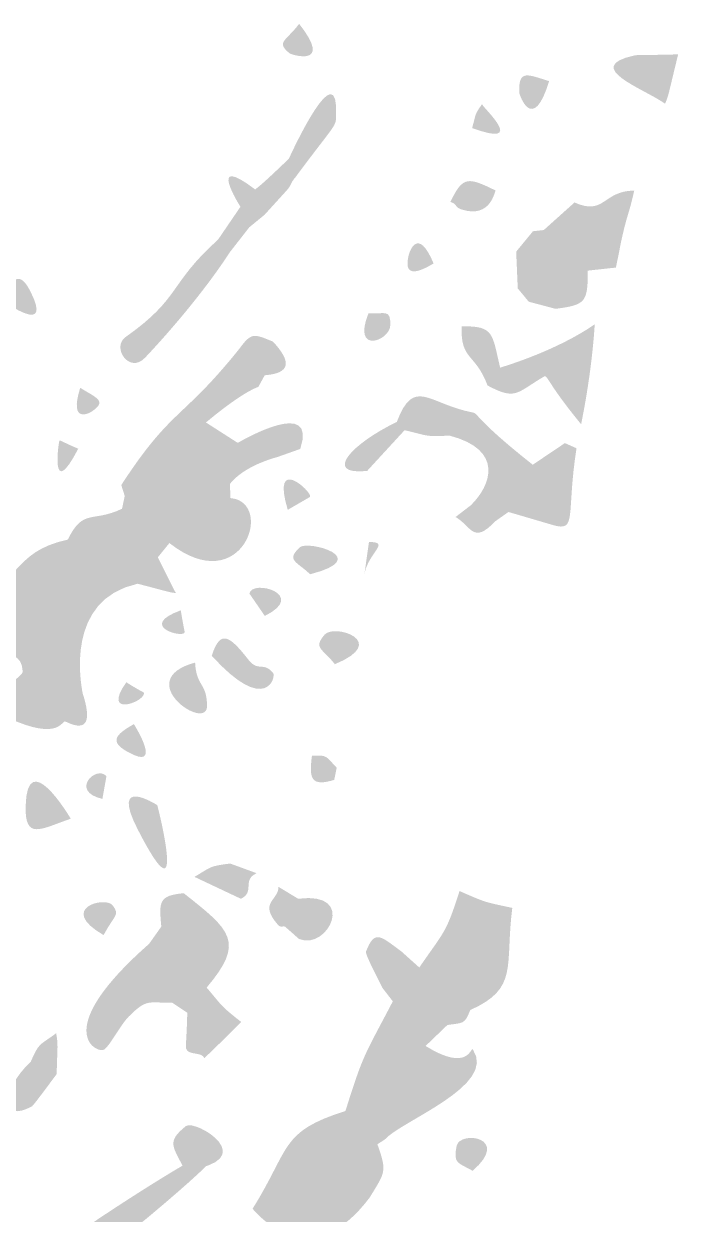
# Model space of a CAD drawing. Header units: millimetres. Extents: x 551 to 751, y 21 to 126.
# Drawn here: x 585.86 to 594.59, y 80.69 to 96.58 of the extents above; entities that cross this region are included whole.
import ezdxf

# ---------------------------------------------------------------- set-up
doc = ezdxf.new("R2010")
doc.units = ezdxf.units.MM

msp = doc.modelspace()

# ---------------------------------------------------------------- hatches: boundary and pattern name
at = {"true_color": 0x000000, "transparency": 33554687}
h = msp.add_hatch(color=18, dxfattribs=at)
edge = h.paths.add_edge_path(flags=0)
edge.add_spline(control_points=[(589.533, 96.583), (589.998, 95.993), (589.429, 96.169), (589.404, 96.19), (589.218, 96.344), (589.364, 96.355), (589.533, 96.583)], knot_values=[0, 0, 0, 0, 1, 1, 1, 2, 2, 2, 2], degree=3, periodic=1)
h = msp.add_hatch(color=18, dxfattribs=at)
edge = h.paths.add_edge_path(flags=0)
edge.add_spline(control_points=[(589.396, 94.782), (589.425, 94.845), (590.066, 96.248), (590.027, 95.338), (590.021, 95.201), (589.987, 95.215), (589.483, 94.533), (589.483, 94.533), (589.396, 94.782), (589.396, 94.782)], knot_values=[0, 0, 0, 0, 1, 1, 1, 2, 2, 2, 3, 3, 3, 3], degree=3, periodic=1)
h = msp.add_hatch(color=18, dxfattribs=at)
edge = h.paths.add_edge_path(flags=0)
edge.add_spline(control_points=[(594.59, 96.175), (594.454, 95.621), (594.465, 95.628), (594.415, 95.516), (594.152, 95.71), (593.294, 96.004), (594.003, 96.16), (594.049, 96.17), (594.047, 96.161), (594.59, 96.175)], knot_values=[0, 0, 0, 0, 1, 1, 1, 2, 2, 2, 3, 3, 3, 3], degree=3, periodic=1)
h = msp.add_hatch(color=18, dxfattribs=at)
edge = h.paths.add_edge_path(flags=0)
edge.add_spline(control_points=[(592.868, 95.818), (592.653, 95.103), (592.47, 95.635), (592.469, 95.67), (592.46, 95.98), (592.584, 95.905), (592.868, 95.818)], knot_values=[0, 0, 0, 0, 1, 1, 1, 2, 2, 2, 2], degree=3, periodic=1)
h = msp.add_hatch(color=18, dxfattribs=at)
edge = h.paths.add_edge_path(flags=0)
edge.add_spline(control_points=[(591.973, 95.509), (591.991, 95.458), (592.587, 94.918), (591.841, 95.191), (591.893, 95.376), (591.87, 95.368), (591.973, 95.509)], knot_values=[0, 0, 0, 0, 1, 1, 1, 2, 2, 2, 2], degree=3, periodic=1)
h = msp.add_hatch(color=18, dxfattribs=at)
edge = h.paths.add_edge_path(flags=0)
edge.add_spline(control_points=[(588.948, 94.37), (588.948, 94.37), (588.932, 94.183), (588.932, 94.183), (588.932, 94.183), (588.75, 94.14), (588.75, 94.14), (588.737, 94.16), (588.29, 94.87), (588.948, 94.37)], knot_values=[0, 0, 0, 0, 1, 1, 1, 2, 2, 2, 3, 3, 3, 3], degree=3, periodic=1)
h = msp.add_hatch(color=18, dxfattribs=at)
edge = h.paths.add_edge_path(flags=0)
edge.add_spline(control_points=[(589.396, 94.782), (589.396, 94.782), (589.483, 94.533), (589.483, 94.533), (589.409, 94.448), (589.443, 94.445), (589.371, 94.363), (589.348, 94.336), (589.349, 94.339), (589.073, 94.034), (589.073, 94.034), (588.867, 93.865), (588.867, 93.865), (588.867, 93.865), (588.88, 94.029), (588.88, 94.029), (588.88, 94.029), (588.932, 94.183), (588.932, 94.183), (588.932, 94.183), (588.948, 94.37), (588.948, 94.37), (588.981, 94.405), (588.978, 94.378), (589.396, 94.782)], knot_values=[0, 0, 0, 0, 1, 1, 1, 2, 2, 2, 3, 3, 3, 4, 4, 4, 5, 5, 5, 6, 6, 6, 7, 7, 7, 8, 8, 8, 8], degree=3, periodic=1)
h = msp.add_hatch(color=18, dxfattribs=at)
edge = h.paths.add_edge_path(flags=0)
edge.add_spline(control_points=[(592.155, 94.357), (592.14, 94.349), (592.094, 93.983), (591.705, 94.102), (591.603, 94.134), (591.647, 94.176), (591.552, 94.205), (591.718, 94.559), (591.793, 94.533), (592.155, 94.357)], knot_values=[0, 0, 0, 0, 1, 1, 1, 2, 2, 2, 3, 3, 3, 3], degree=3, periodic=1)
h = msp.add_hatch(color=18, dxfattribs=at)
edge = h.paths.add_edge_path(flags=0)
edge.add_spline(control_points=[(594.004, 94.356), (593.931, 94.028), (593.915, 94.062), (593.836, 93.706), (593.829, 93.676), (593.836, 93.706), (593.76, 93.328), (593.76, 93.328), (593.384, 93.287), (593.384, 93.287), (593.384, 93.287), (593.197, 93.263), (593.197, 93.263), (592.889, 93.02), (592.57, 92.913), (592.954, 92.777), (592.954, 92.777), (592.597, 92.872), (592.597, 92.872), (592.597, 92.872), (592.45, 93.049), (592.45, 93.049), (592.45, 93.049), (592.429, 93.541), (592.429, 93.541), (592.642, 93.662), (592.615, 93.656), (592.797, 93.829), (592.797, 93.829), (593.207, 94.197), (593.207, 94.197), (593.614, 94.017), (593.582, 94.353), (594.004, 94.356)], knot_values=[0, 0, 0, 0, 1, 1, 1, 2, 2, 2, 3, 3, 3, 4, 4, 4, 5, 5, 5, 6, 6, 6, 7, 7, 7, 8, 8, 8, 9, 9, 9, 10, 10, 10, 11, 11, 11, 11], degree=3, periodic=1)
for points in [[(588.75, 94.14), (588.932, 94.183), (588.88, 94.029), (588.867, 93.865), (588.611, 93.536), (588.451, 93.701)], [(588.29, 91.259), (588.714, 90.987), (588.426, 90.74), (587.99, 90.924)]]:
    msp.add_hatch(color=18, dxfattribs=at).paths.add_polyline_path(points, flags=0)
h = msp.add_hatch(color=18, dxfattribs=at)
edge = h.paths.add_edge_path(flags=0)
edge.add_spline(control_points=[(591.327, 93.383), (591.084, 93.237), (590.925, 93.214), (590.996, 93.499), (591.003, 93.528), (591.115, 93.891), (591.327, 93.383)], knot_values=[0, 0, 0, 0, 1, 1, 1, 2, 2, 2, 2], degree=3, periodic=1)
h = msp.add_hatch(color=18, dxfattribs=at)
edge = h.paths.add_edge_path(flags=0)
edge.add_spline(control_points=[(592.653, 93.813), (592.653, 93.813), (592.797, 93.829), (592.797, 93.829), (592.615, 93.656), (592.642, 93.662), (592.429, 93.541), (592.429, 93.541), (592.653, 93.813), (592.653, 93.813)], knot_values=[0, 0, 0, 0, 1, 1, 1, 2, 2, 2, 3, 3, 3, 3], degree=3, periodic=1)
h = msp.add_hatch(color=18, dxfattribs=at)
edge = h.paths.add_edge_path(flags=0)
edge.add_spline(control_points=[(588.451, 93.701), (588.451, 93.701), (588.611, 93.536), (588.611, 93.536), (588.167, 92.855), (587.576, 92.229), (587.477, 92.124), (587.266, 91.902), (587.027, 92.266), (587.217, 92.4), (587.963, 92.927), (587.785, 93.101), (588.451, 93.701)], knot_values=[0, 0, 0, 0, 1, 1, 1, 2, 2, 2, 3, 3, 3, 4, 4, 4, 4], degree=3, periodic=1)
h = msp.add_hatch(color=18, dxfattribs=at)
edge = h.paths.add_edge_path(flags=0)
edge.add_spline(control_points=[(593.254, 93.356), (593.389, 93.708), (593.361, 93.716), (593.389, 93.708), (593.417, 93.7), (593.687, 93.595), (593.254, 93.356)], knot_values=[0, 0, 0, 0, 1, 1, 1, 2, 2, 2, 2], degree=3, periodic=1)
h = msp.add_hatch(color=18, dxfattribs=at)
edge = h.paths.add_edge_path(flags=0)
edge.add_spline(control_points=[(585.577, 92.887), (585.695, 93.182), (585.8, 93.298), (585.945, 93.015), (586.258, 92.399), (585.603, 92.869), (585.577, 92.887)], knot_values=[0, 0, 0, 0, 1, 1, 1, 2, 2, 2, 2], degree=3, periodic=1)
h = msp.add_hatch(color=18, dxfattribs=at)
edge = h.paths.add_edge_path(flags=0)
edge.add_spline(control_points=[(593.197, 93.263), (593.197, 93.263), (593.384, 93.287), (593.384, 93.287), (593.386, 92.86), (593.351, 92.829), (592.954, 92.777), (592.57, 92.913), (592.889, 93.02), (593.197, 93.263)], knot_values=[0, 0, 0, 0, 1, 1, 1, 2, 2, 2, 3, 3, 3, 3], degree=3, periodic=1)
h = msp.add_hatch(color=18, dxfattribs=at)
edge = h.paths.add_edge_path(flags=0)
edge.add_spline(control_points=[(590.459, 92.719), (590.671, 92.699), (590.757, 92.789), (590.749, 92.554), (590.742, 92.348), (590.234, 92.164), (590.459, 92.719)], knot_values=[0, 0, 0, 0, 1, 1, 1, 2, 2, 2, 2], degree=3, periodic=1)
h = msp.add_hatch(color=18, dxfattribs=at)
edge = h.paths.add_edge_path(flags=0)
edge.add_spline(control_points=[(591.702, 92.542), (592.144, 92.555), (592.107, 92.432), (592.215, 91.992), (592.215, 91.992), (592.047, 91.753), (592.047, 91.753), (591.885, 92.191), (591.683, 92.084), (591.702, 92.542)], knot_values=[0, 0, 0, 0, 1, 1, 1, 2, 2, 2, 3, 3, 3, 3], degree=3, periodic=1)
h = msp.add_hatch(color=18, dxfattribs=at)
edge = h.paths.add_edge_path(flags=0)
edge.add_spline(control_points=[(593.477, 92.57), (593.438, 91.936), (593.317, 91.342), (593.295, 91.236), (592.821, 91.814), (592.851, 91.903), (592.797, 91.871), (592.43, 91.654), (592.427, 91.551), (592.047, 91.753), (592.047, 91.753), (592.215, 91.992), (592.215, 91.992), (592.321, 92.024), (592.979, 92.226), (593.477, 92.57)], knot_values=[0, 0, 0, 0, 1, 1, 1, 2, 2, 2, 3, 3, 3, 4, 4, 4, 5, 5, 5, 5], degree=3, periodic=1)
h = msp.add_hatch(color=18, dxfattribs=at)
edge = h.paths.add_edge_path(flags=0)
edge.add_spline(control_points=[(589.184, 92.339), (589.429, 92.076), (589.426, 91.916), (589.074, 91.89), (588.864, 92.027), (588.886, 92.016), (588.726, 92.232), (588.895, 92.459), (588.915, 92.451), (589.184, 92.339)], knot_values=[0, 0, 0, 0, 1, 1, 1, 2, 2, 2, 3, 3, 3, 3], degree=3, periodic=1)
h = msp.add_hatch(color=18, dxfattribs=at)
edge = h.paths.add_edge_path(flags=0)
edge.add_spline(control_points=[(588.726, 92.232), (588.886, 92.016), (588.864, 92.027), (589.074, 91.89), (589.074, 91.89), (588.989, 91.735), (588.989, 91.735), (588.749, 91.646), (588.342, 91.303), (588.29, 91.259), (588.29, 91.259), (587.99, 90.924), (587.99, 90.924), (587.711, 90.581), (587.44, 90.355), (587.387, 90.311), (587.387, 90.311), (587.206, 90.278), (587.206, 90.278), (587.206, 90.278), (587.16, 90.424), (587.16, 90.424), (587.829, 91.453), (587.969, 91.29), (588.726, 92.232)], knot_values=[0, 0, 0, 0, 1, 1, 1, 2, 2, 2, 3, 3, 3, 4, 4, 4, 5, 5, 5, 6, 6, 6, 7, 7, 7, 8, 8, 8, 8], degree=3, periodic=1)
h = msp.add_hatch(color=18, dxfattribs=at)
edge = h.paths.add_edge_path(flags=0)
edge.add_spline(control_points=[(590.836, 91.266), (591.067, 91.878), (591.257, 91.506), (591.848, 91.393), (591.929, 91.378), (591.875, 91.308), (592.65, 90.695), (592.493, 90.364), (592.48, 90.398), (592.326, 90.064), (592.326, 90.064), (592.15, 89.94), (592.15, 89.94), (592.15, 89.94), (591.824, 90.154), (591.824, 90.154), (592.095, 90.419), (592.272, 90.895), (591.536, 91.085), (591.22, 91.062), (591.238, 91.088), (590.94, 91.156), (590.94, 91.156), (590.836, 91.266), (590.836, 91.266)], knot_values=[0, 0, 0, 0, 1, 1, 1, 2, 2, 2, 3, 3, 3, 4, 4, 4, 5, 5, 5, 6, 6, 6, 7, 7, 7, 8, 8, 8, 8], degree=3, periodic=1)
h = msp.add_hatch(color=18, dxfattribs=at)
edge = h.paths.add_edge_path(flags=0)
edge.add_spline(control_points=[(586.612, 91.722), (586.83, 91.587), (586.977, 91.546), (586.763, 91.404), (586.741, 91.389), (586.458, 91.228), (586.612, 91.722)], knot_values=[0, 0, 0, 0, 1, 1, 1, 2, 2, 2, 2], degree=3, periodic=1)
h = msp.add_hatch(color=18, dxfattribs=at)
edge = h.paths.add_edge_path(flags=0)
edge.add_spline(control_points=[(588.714, 90.987), (588.773, 91.021), (589.782, 91.606), (589.548, 90.906), (589.548, 90.906), (589.247, 90.799), (589.247, 90.799), (589.191, 90.784), (588.8, 90.678), (588.611, 90.441), (588.611, 90.441), (588.615, 90.25), (588.615, 90.25), (588.328, 89.921), (588.36, 89.763), (587.959, 89.926), (587.959, 89.926), (587.841, 90.1), (587.841, 90.1), (588.465, 90.414), (588.367, 90.506), (588.426, 90.74), (588.426, 90.74), (588.714, 90.987), (588.714, 90.987)], knot_values=[0, 0, 0, 0, 1, 1, 1, 2, 2, 2, 3, 3, 3, 4, 4, 4, 5, 5, 5, 6, 6, 6, 7, 7, 7, 8, 8, 8, 8], degree=3, periodic=1)
h = msp.add_hatch(color=18, dxfattribs=at)
edge = h.paths.add_edge_path(flags=0)
edge.add_spline(control_points=[(590.836, 91.266), (590.836, 91.266), (590.94, 91.156), (590.94, 91.156), (590.94, 91.156), (590.44, 90.612), (590.44, 90.612), (589.834, 90.551), (590.246, 90.984), (590.836, 91.266)], knot_values=[0, 0, 0, 0, 1, 1, 1, 2, 2, 2, 3, 3, 3, 3], degree=3, periodic=1)
h = msp.add_hatch(color=18, dxfattribs=at)
edge = h.paths.add_edge_path(flags=0)
edge.add_spline(control_points=[(586.586, 90.909), (586.205, 90.176), (586.324, 91.008), (586.335, 91.015), (586.353, 91.027), (586.335, 91.015), (586.586, 90.909)], knot_values=[0, 0, 0, 0, 1, 1, 1, 2, 2, 2, 2], degree=3, periodic=1)
h = msp.add_hatch(color=18, dxfattribs=at)
edge = h.paths.add_edge_path(flags=0)
edge.add_spline(control_points=[(593.234, 90.915), (593.095, 90.03), (593.247, 89.794), (592.922, 89.889), (592.875, 89.902), (592.878, 89.902), (592.326, 90.064), (592.48, 90.398), (592.493, 90.364), (592.65, 90.695), (592.65, 90.695), (593.079, 90.984), (593.079, 90.984), (593.079, 90.984), (593.234, 90.915), (593.234, 90.915)], knot_values=[0, 0, 0, 0, 1, 1, 1, 2, 2, 2, 3, 3, 3, 4, 4, 4, 5, 5, 5, 5], degree=3, periodic=1)
h = msp.add_hatch(color=18, dxfattribs=at)
edge = h.paths.add_edge_path(flags=0)
edge.add_spline(control_points=[(587.99, 90.924), (587.99, 90.924), (588.426, 90.74), (588.426, 90.74), (588.367, 90.506), (588.465, 90.414), (587.841, 90.1), (587.584, 90.135), (587.593, 90.122), (587.387, 90.311), (587.44, 90.355), (587.711, 90.581), (587.99, 90.924)], knot_values=[0, 0, 0, 0, 1, 1, 1, 2, 2, 2, 3, 3, 3, 4, 4, 4, 4], degree=3, periodic=1)
h = msp.add_hatch(color=18, dxfattribs=at)
edge = h.paths.add_edge_path(flags=0)
edge.add_spline(control_points=[(589.381, 90.093), (589.154, 90.848), (589.712, 90.33), (589.68, 90.266), (589.68, 90.266), (589.381, 90.093), (589.381, 90.093)], knot_values=[0, 0, 0, 0, 1, 1, 1, 2, 2, 2, 2], degree=3, periodic=1)
h = msp.add_hatch(color=18, dxfattribs=at)
edge = h.paths.add_edge_path(flags=0)
edge.add_spline(control_points=[(587.206, 90.278), (587.206, 90.278), (587.387, 90.311), (587.387, 90.311), (587.593, 90.122), (587.584, 90.135), (587.841, 90.1), (587.841, 90.1), (587.959, 89.926), (587.959, 89.926), (587.959, 89.926), (587.802, 89.649), (587.802, 89.649), (587.802, 89.649), (587.648, 89.459), (587.648, 89.459), (587.648, 89.459), (587.378, 89.106), (587.378, 89.106), (586.406, 88.893), (586.62, 87.772), (586.645, 87.642), (586.375, 87.644), (586.4, 87.663), (586.19, 87.801), (586.127, 88.337), (586.185, 88.414), (585.689, 88.606), (585.391, 88.452), (585.4, 88.468), (585.222, 88.194), (585.057, 88.388), (585.04, 88.349), (584.982, 88.633), (584.982, 88.633), (585.064, 88.91), (585.064, 88.91), (585.868, 89.074), (585.66, 89.525), (586.446, 89.695), (586.812, 89.474), (586.796, 89.263), (587.17, 89.508), (587.17, 89.508), (587.17, 90.107), (587.17, 90.107), (587.17, 90.107), (587.206, 90.278), (587.206, 90.278)], knot_values=[0, 0, 0, 0, 1, 1, 1, 2, 2, 2, 3, 3, 3, 4, 4, 4, 5, 5, 5, 6, 6, 6, 7, 7, 7, 8, 8, 8, 9, 9, 9, 10, 10, 10, 11, 11, 11, 12, 12, 12, 13, 13, 13, 14, 14, 14, 15, 15, 15, 16, 16, 16, 16], degree=3, periodic=1)
h = msp.add_hatch(color=18, dxfattribs=at)
edge = h.paths.add_edge_path(flags=0)
edge.add_spline(control_points=[(588.615, 90.25), (589.217, 90.199), (588.78, 88.88), (587.802, 89.649), (587.802, 89.649), (587.959, 89.926), (587.959, 89.926), (588.36, 89.763), (588.328, 89.921), (588.615, 90.25)], knot_values=[0, 0, 0, 0, 1, 1, 1, 2, 2, 2, 3, 3, 3, 3], degree=3, periodic=1)
h = msp.add_hatch(color=18, dxfattribs=at)
edge = h.paths.add_edge_path(flags=0)
edge.add_spline(control_points=[(591.824, 90.154), (591.824, 90.154), (592.15, 89.94), (592.15, 89.94), (591.851, 89.626), (591.836, 89.872), (591.62, 89.997), (591.62, 89.997), (591.824, 90.154), (591.824, 90.154)], knot_values=[0, 0, 0, 0, 1, 1, 1, 2, 2, 2, 3, 3, 3, 3], degree=3, periodic=1)
h = msp.add_hatch(color=18, dxfattribs=at)
edge = h.paths.add_edge_path(flags=0)
edge.add_spline(control_points=[(587.17, 90.107), (587.17, 90.107), (587.17, 89.508), (587.17, 89.508), (586.796, 89.263), (586.812, 89.474), (586.446, 89.695), (586.653, 90.118), (586.772, 89.917), (587.17, 90.107)], knot_values=[0, 0, 0, 0, 1, 1, 1, 2, 2, 2, 3, 3, 3, 3], degree=3, periodic=1)
h = msp.add_hatch(color=18, dxfattribs=at)
edge = h.paths.add_edge_path(flags=0)
edge.add_spline(control_points=[(589.679, 89.232), (589.504, 89.404), (589.351, 89.415), (589.543, 89.593), (589.645, 89.688), (590.538, 89.453), (589.679, 89.232)], knot_values=[0, 0, 0, 0, 1, 1, 1, 2, 2, 2, 2], degree=3, periodic=1)
h = msp.add_hatch(color=18, dxfattribs=at)
edge = h.paths.add_edge_path(flags=0)
edge.add_spline(control_points=[(590.402, 89.22), (590.402, 89.22), (590.465, 89.663), (590.465, 89.663), (590.766, 89.663), (590.445, 89.522), (590.402, 89.22)], knot_values=[0, 0, 0, 0, 1, 1, 1, 2, 2, 2, 2], degree=3, periodic=1)
h = msp.add_hatch(color=18, dxfattribs=at)
edge = h.paths.add_edge_path(flags=0)
edge.add_spline(control_points=[(586.489, 88.777), (586.176, 88.844), (585.979, 88.82), (586.161, 89.106), (586.449, 89.561), (586.487, 88.816), (586.489, 88.777)], knot_values=[0, 0, 0, 0, 1, 1, 1, 2, 2, 2, 2], degree=3, periodic=1)
h = msp.add_hatch(color=18, dxfattribs=at)
edge = h.paths.add_edge_path(flags=0)
edge.add_spline(control_points=[(587.648, 89.459), (587.884, 88.985), (587.869, 89.008), (587.892, 88.982), (587.809, 88.987), (587.817, 88.992), (587.378, 89.106), (587.378, 89.106), (587.648, 89.459), (587.648, 89.459)], knot_values=[0, 0, 0, 0, 1, 1, 1, 2, 2, 2, 3, 3, 3, 3], degree=3, periodic=1)
h = msp.add_hatch(color=18, dxfattribs=at)
edge = h.paths.add_edge_path(flags=0)
edge.add_spline(control_points=[(589.075, 88.676), (589.075, 88.676), (588.87, 88.974), (588.87, 88.974), (588.901, 89.172), (589.655, 88.964), (589.075, 88.676)], knot_values=[0, 0, 0, 0, 1, 1, 1, 2, 2, 2, 2], degree=3, periodic=1)
h = msp.add_hatch(color=18, dxfattribs=at)
edge = h.paths.add_edge_path(flags=0)
edge.add_spline(control_points=[(587.954, 88.751), (588.002, 88.453), (588.01, 88.476), (588.002, 88.453), (587.976, 88.379), (587.374, 88.541), (587.954, 88.751)], knot_values=[0, 0, 0, 0, 1, 1, 1, 2, 2, 2, 2], degree=3, periodic=1)
h = msp.add_hatch(color=18, dxfattribs=at)
edge = h.paths.add_edge_path(flags=0)
edge.add_spline(control_points=[(585.689, 88.606), (586.185, 88.414), (586.127, 88.337), (586.19, 87.801), (586.19, 87.801), (585.657, 87.311), (585.657, 87.311), (585.525, 87.585), (585.444, 87.628), (585.685, 87.785), (585.848, 87.891), (585.846, 87.925), (585.844, 87.943), (585.829, 88.181), (585.666, 88.084), (585.651, 88.307), (585.651, 88.307), (585.689, 88.606), (585.689, 88.606)], knot_values=[0, 0, 0, 0, 1, 1, 1, 2, 2, 2, 3, 3, 3, 4, 4, 4, 5, 5, 5, 6, 6, 6, 6], degree=3, periodic=1)
h = msp.add_hatch(color=18, dxfattribs=at)
edge = h.paths.add_edge_path(flags=0)
edge.add_spline(control_points=[(590.009, 88.031), (589.851, 88.241), (589.713, 88.24), (589.874, 88.427), (590.004, 88.576), (590.748, 88.334), (590.009, 88.031)], knot_values=[0, 0, 0, 0, 1, 1, 1, 2, 2, 2, 2], degree=3, periodic=1)
h = msp.add_hatch(color=18, dxfattribs=at)
edge = h.paths.add_edge_path(flags=0)
edge.add_spline(control_points=[(588.367, 88.144), (588.484, 88.512), (588.615, 88.399), (588.86, 88.087), (588.987, 87.924), (589.054, 88.07), (589.185, 87.917), (589.23, 87.864), (589.091, 87.343), (588.367, 88.144)], knot_values=[0, 0, 0, 0, 1, 1, 1, 2, 2, 2, 3, 3, 3, 3], degree=3, periodic=1)
h = msp.add_hatch(color=18, dxfattribs=at)
edge = h.paths.add_edge_path(flags=0)
edge.add_spline(control_points=[(588.145, 88.053), (588.161, 87.73), (588.303, 87.786), (588.304, 87.473), (588.305, 87.119), (587.283, 87.819), (588.145, 88.053)], knot_values=[0, 0, 0, 0, 1, 1, 1, 2, 2, 2, 2], degree=3, periodic=1)
h = msp.add_hatch(color=18, dxfattribs=at)
edge = h.paths.add_edge_path(flags=0)
edge.add_spline(control_points=[(586.19, 87.801), (586.4, 87.663), (586.375, 87.644), (586.645, 87.642), (586.756, 87.3), (586.725, 87.111), (586.417, 87.265), (586.362, 87.293), (586.348, 86.996), (585.657, 87.311), (585.657, 87.311), (586.19, 87.801), (586.19, 87.801)], knot_values=[0, 0, 0, 0, 1, 1, 1, 2, 2, 2, 3, 3, 3, 4, 4, 4, 4], degree=3, periodic=1)
h = msp.add_hatch(color=18, dxfattribs=at)
edge = h.paths.add_edge_path(flags=0)
edge.add_spline(control_points=[(587.227, 87.79), (587.463, 87.64), (587.464, 87.664), (587.463, 87.64), (587.459, 87.522), (586.894, 87.318), (587.227, 87.79)], knot_values=[0, 0, 0, 0, 1, 1, 1, 2, 2, 2, 2], degree=3, periodic=1)
h = msp.add_hatch(color=18, dxfattribs=at)
edge = h.paths.add_edge_path(flags=0)
edge.add_spline(control_points=[(587.328, 87.231), (587.344, 87.206), (587.73, 86.585), (587.239, 86.864), (587.001, 86.999), (587.081, 87.091), (587.328, 87.231)], knot_values=[0, 0, 0, 0, 1, 1, 1, 2, 2, 2, 2], degree=3, periodic=1)
h = msp.add_hatch(color=18, dxfattribs=at)
edge = h.paths.add_edge_path(flags=0)
edge.add_spline(control_points=[(586.486, 85.968), (586.086, 85.831), (585.872, 85.675), (585.884, 86.137), (585.904, 86.941), (586.459, 86.013), (586.486, 85.968)], knot_values=[0, 0, 0, 0, 1, 1, 1, 2, 2, 2, 2], degree=3, periodic=1)
h = msp.add_hatch(color=18, dxfattribs=at)
edge = h.paths.add_edge_path(flags=0)
edge.add_spline(control_points=[(589.704, 86.808), (589.913, 86.825), (589.894, 86.794), (590.034, 86.649), (590.034, 86.649), (590.001, 86.486), (590.001, 86.486), (589.698, 86.396), (589.662, 86.492), (589.704, 86.808)], knot_values=[0, 0, 0, 0, 1, 1, 1, 2, 2, 2, 3, 3, 3, 3], degree=3, periodic=1)
h = msp.add_hatch(color=18, dxfattribs=at)
edge = h.paths.add_edge_path(flags=0)
edge.add_spline(control_points=[(586.908, 86.232), (586.461, 86.337), (586.831, 86.691), (586.962, 86.535), (586.962, 86.535), (586.908, 86.232), (586.908, 86.232)], knot_values=[0, 0, 0, 0, 1, 1, 1, 2, 2, 2, 2], degree=3, periodic=1)
h = msp.add_hatch(color=18, dxfattribs=at)
edge = h.paths.add_edge_path(flags=0)
edge.add_spline(control_points=[(587.639, 86.15), (587.652, 86.119), (588.058, 84.495), (587.376, 85.832), (587.013, 86.543), (587.611, 86.167), (587.639, 86.15)], knot_values=[0, 0, 0, 0, 1, 1, 1, 2, 2, 2, 2], degree=3, periodic=1)
h = msp.add_hatch(color=18, dxfattribs=at)
edge = h.paths.add_edge_path(flags=0)
edge.add_spline(control_points=[(588.614, 85.369), (588.614, 85.369), (588.966, 85.24), (588.966, 85.24), (588.765, 85.15), (588.949, 84.987), (588.755, 84.899), (588.755, 84.899), (588.137, 85.191), (588.137, 85.191), (588.363, 85.327), (588.339, 85.336), (588.614, 85.369)], knot_values=[0, 0, 0, 0, 1, 1, 1, 2, 2, 2, 3, 3, 3, 4, 4, 4, 4], degree=3, periodic=1)
h = msp.add_hatch(color=18, dxfattribs=at)
edge = h.paths.add_edge_path(flags=0)
edge.add_spline(control_points=[(589.258, 85.058), (589.258, 85.058), (589.52, 84.899), (589.52, 84.899), (589.406, 84.689), (589.414, 84.706), (589.406, 84.689), (589.362, 84.597), (589.408, 84.599), (589.365, 84.509), (589.322, 84.559), (589.299, 84.495), (589.247, 84.555), (588.991, 84.852), (589.254, 84.869), (589.258, 85.058)], knot_values=[0, 0, 0, 0, 1, 1, 1, 2, 2, 2, 3, 3, 3, 4, 4, 4, 5, 5, 5, 5], degree=3, periodic=1)
h = msp.add_hatch(color=18, dxfattribs=at)
edge = h.paths.add_edge_path(flags=0)
edge.add_spline(control_points=[(586.924, 84.414), (586.3, 84.773), (586.95, 84.937), (587.044, 84.812), (587.146, 84.675), (587.069, 84.687), (586.924, 84.414)], knot_values=[0, 0, 0, 0, 1, 1, 1, 2, 2, 2, 2], degree=3, periodic=1)
h = msp.add_hatch(color=18, dxfattribs=at)
edge = h.paths.add_edge_path(flags=0)
edge.add_spline(control_points=[(587.993, 84.973), (588.62, 84.479), (588.817, 84.324), (588.299, 83.713), (588.299, 83.713), (588.004, 83.722), (588.004, 83.722), (588.004, 83.722), (587.694, 84.527), (587.694, 84.527), (587.662, 84.868), (587.663, 84.941), (587.993, 84.973)], knot_values=[0, 0, 0, 0, 1, 1, 1, 2, 2, 2, 3, 3, 3, 4, 4, 4, 4], degree=3, periodic=1)
h = msp.add_hatch(color=18, dxfattribs=at)
edge = h.paths.add_edge_path(flags=0)
edge.add_spline(control_points=[(589.52, 84.899), (590.318, 85.004), (589.911, 84.203), (589.535, 84.361), (589.519, 84.368), (589.535, 84.361), (589.365, 84.509), (589.408, 84.599), (589.362, 84.597), (589.406, 84.689), (589.414, 84.706), (589.406, 84.689), (589.52, 84.899)], knot_values=[0, 0, 0, 0, 1, 1, 1, 2, 2, 2, 3, 3, 3, 4, 4, 4, 4], degree=3, periodic=1)
h = msp.add_hatch(color=18, dxfattribs=at)
edge = h.paths.add_edge_path(flags=0)
edge.add_spline(control_points=[(591.673, 85.002), (592.026, 84.847), (592.002, 84.857), (592.377, 84.777), (592.277, 83.992), (592.466, 83.704), (591.817, 83.413), (591.605, 83.385), (591.55, 83.445), (591.511, 83.213), (591.511, 83.213), (591.22, 82.933), (591.22, 82.933), (590.908, 82.712), (590.915, 82.714), (590.768, 82.34), (590.768, 82.34), (590.446, 81.995), (590.446, 81.995), (590.446, 81.995), (590.151, 82.065), (590.151, 82.065), (590.395, 82.847), (590.407, 82.808), (590.783, 83.529), (590.783, 83.529), (591.136, 83.981), (591.136, 83.981), (591.477, 84.476), (591.492, 84.435), (591.673, 85.002)], knot_values=[0, 0, 0, 0, 1, 1, 1, 2, 2, 2, 3, 3, 3, 4, 4, 4, 5, 5, 5, 6, 6, 6, 7, 7, 7, 8, 8, 8, 9, 9, 9, 10, 10, 10, 10], degree=3, periodic=1)
h = msp.add_hatch(color=18, dxfattribs=at)
edge = h.paths.add_edge_path(flags=0)
edge.add_spline(control_points=[(587.694, 84.527), (587.694, 84.527), (588.004, 83.722), (588.004, 83.722), (588.004, 83.722), (587.84, 83.511), (587.84, 83.511), (587.516, 83.506), (587.505, 83.57), (587.261, 83.327), (587.143, 83.21), (586.989, 82.896), (586.917, 82.879), (586.802, 82.851), (586.236, 83.158), (587.532, 84.298), (587.532, 84.298), (587.694, 84.527), (587.694, 84.527)], knot_values=[0, 0, 0, 0, 1, 1, 1, 2, 2, 2, 3, 3, 3, 4, 4, 4, 5, 5, 5, 6, 6, 6, 6], degree=3, periodic=1)
h = msp.add_hatch(color=18, dxfattribs=at)
edge = h.paths.add_edge_path(flags=0)
edge.add_spline(control_points=[(591.136, 83.981), (591.136, 83.981), (590.783, 83.529), (590.783, 83.529), (590.783, 83.529), (590.648, 83.704), (590.648, 83.704), (590.628, 83.742), (590.411, 84.158), (590.424, 84.191), (590.543, 84.501), (590.624, 84.394), (590.897, 84.196), (590.897, 84.196), (591.136, 83.981), (591.136, 83.981)], knot_values=[0, 0, 0, 0, 1, 1, 1, 2, 2, 2, 3, 3, 3, 4, 4, 4, 5, 5, 5, 5], degree=3, periodic=1)
h = msp.add_hatch(color=18, dxfattribs=at)
edge = h.paths.add_edge_path(flags=0)
edge.add_spline(control_points=[(588.004, 83.722), (588.004, 83.722), (588.299, 83.713), (588.299, 83.713), (588.514, 83.458), (588.491, 83.465), (588.761, 83.253), (588.718, 83.218), (588.732, 83.216), (588.268, 82.77), (588.238, 82.859), (588.058, 82.804), (588.027, 82.893), (588.014, 82.929), (588.028, 82.929), (588.041, 83.376), (588.041, 83.376), (587.84, 83.511), (587.84, 83.511), (587.84, 83.511), (588.004, 83.722), (588.004, 83.722)], knot_values=[0, 0, 0, 0, 1, 1, 1, 2, 2, 2, 3, 3, 3, 4, 4, 4, 5, 5, 5, 6, 6, 6, 7, 7, 7, 7], degree=3, periodic=1)
h = msp.add_hatch(color=18, dxfattribs=at)
edge = h.paths.add_edge_path(flags=0)
edge.add_spline(control_points=[(591.817, 83.413), (591.737, 83.215), (591.723, 83.245), (591.511, 83.213), (591.55, 83.445), (591.605, 83.385), (591.817, 83.413)], knot_values=[0, 0, 0, 0, 1, 1, 1, 2, 2, 2, 2], degree=3, periodic=1)
h = msp.add_hatch(color=18, dxfattribs=at)
edge = h.paths.add_edge_path(flags=0)
edge.add_spline(control_points=[(586.291, 83.103), (586.321, 82.935), (586.307, 82.954), (586.298, 82.558), (586.085, 82.57), (586.094, 82.566), (585.953, 82.724), (586.065, 82.986), (586.075, 82.941), (586.291, 83.103)], knot_values=[0, 0, 0, 0, 1, 1, 1, 2, 2, 2, 3, 3, 3, 3], degree=3, periodic=1)
h = msp.add_hatch(color=18, dxfattribs=at)
edge = h.paths.add_edge_path(flags=0)
edge.add_spline(control_points=[(591.22, 82.933), (591.799, 82.573), (591.821, 82.929), (591.851, 82.886), (592.181, 82.402), (590.902, 81.938), (590.677, 81.685), (590.677, 81.685), (590.446, 81.995), (590.446, 81.995), (590.446, 81.995), (590.768, 82.34), (590.768, 82.34), (590.915, 82.714), (590.908, 82.712), (591.22, 82.933)], knot_values=[0, 0, 0, 0, 1, 1, 1, 2, 2, 2, 3, 3, 3, 4, 4, 4, 5, 5, 5, 5], degree=3, periodic=1)
h = msp.add_hatch(color=18, dxfattribs=at)
edge = h.paths.add_edge_path(flags=0)
edge.add_spline(control_points=[(585.953, 82.724), (586.094, 82.566), (586.085, 82.57), (586.298, 82.558), (586.273, 82.524), (585.989, 82.139), (585.971, 82.129), (585.548, 81.889), (585.546, 82.342), (585.953, 82.724)], knot_values=[0, 0, 0, 0, 1, 1, 1, 2, 2, 2, 3, 3, 3, 3], degree=3, periodic=1)
h = msp.add_hatch(color=18, dxfattribs=at)
edge = h.paths.add_edge_path(flags=0)
edge.add_spline(control_points=[(586.782, 80.574), (586.827, 80.611), (590.022, 82.739), (587.497, 80.628), (586.827, 80.068), (586.814, 80.525), (586.782, 80.574)], knot_values=[0, 0, 0, 0, 1, 1, 1, 2, 2, 2, 2], degree=3, periodic=1)
h = msp.add_hatch(color=18, dxfattribs=at)
edge = h.paths.add_edge_path(flags=0)
edge.add_spline(control_points=[(590.151, 82.065), (590.151, 82.065), (590.446, 81.995), (590.446, 81.995), (590.446, 81.995), (590.677, 81.685), (590.677, 81.685), (590.677, 81.685), (590.577, 81.62), (590.577, 81.62), (590.282, 81.447), (590.025, 81.489), (590.262, 81.235), (590.4, 81.087), (590.364, 81.083), (590.478, 80.914), (589.693, 79.86), (588.997, 80.66), (588.912, 80.759), (589.422, 81.576), (589.272, 81.787), (590.151, 82.065)], knot_values=[0, 0, 0, 0, 1, 1, 1, 2, 2, 2, 3, 3, 3, 4, 4, 4, 5, 5, 5, 6, 6, 6, 7, 7, 7, 7], degree=3, periodic=1)
h = msp.add_hatch(color=18, dxfattribs=at)
edge = h.paths.add_edge_path(flags=0)
edge.add_spline(control_points=[(588.008, 81.269), (587.859, 81.589), (587.749, 81.644), (588.022, 81.863), (588.145, 81.962), (589.076, 81.404), (588.008, 81.269)], knot_values=[0, 0, 0, 0, 1, 1, 1, 2, 2, 2, 2], degree=3, periodic=1)
h = msp.add_hatch(color=18, dxfattribs=at)
edge = h.paths.add_edge_path(flags=0)
edge.add_spline(control_points=[(591.848, 81.266), (591.657, 81.376), (591.584, 81.354), (591.634, 81.598), (591.677, 81.807), (592.368, 81.717), (591.848, 81.266)], knot_values=[0, 0, 0, 0, 1, 1, 1, 2, 2, 2, 2], degree=3, periodic=1)
h = msp.add_hatch(color=18, dxfattribs=at)
edge = h.paths.add_edge_path(flags=0)
edge.add_spline(control_points=[(590.577, 81.62), (590.714, 81.244), (590.672, 81.24), (590.478, 80.914), (590.364, 81.083), (590.4, 81.087), (590.262, 81.235), (590.025, 81.489), (590.282, 81.447), (590.577, 81.62)], knot_values=[0, 0, 0, 0, 1, 1, 1, 2, 2, 2, 3, 3, 3, 3], degree=3, periodic=1)

doc.saveas('drawing.dxf')
